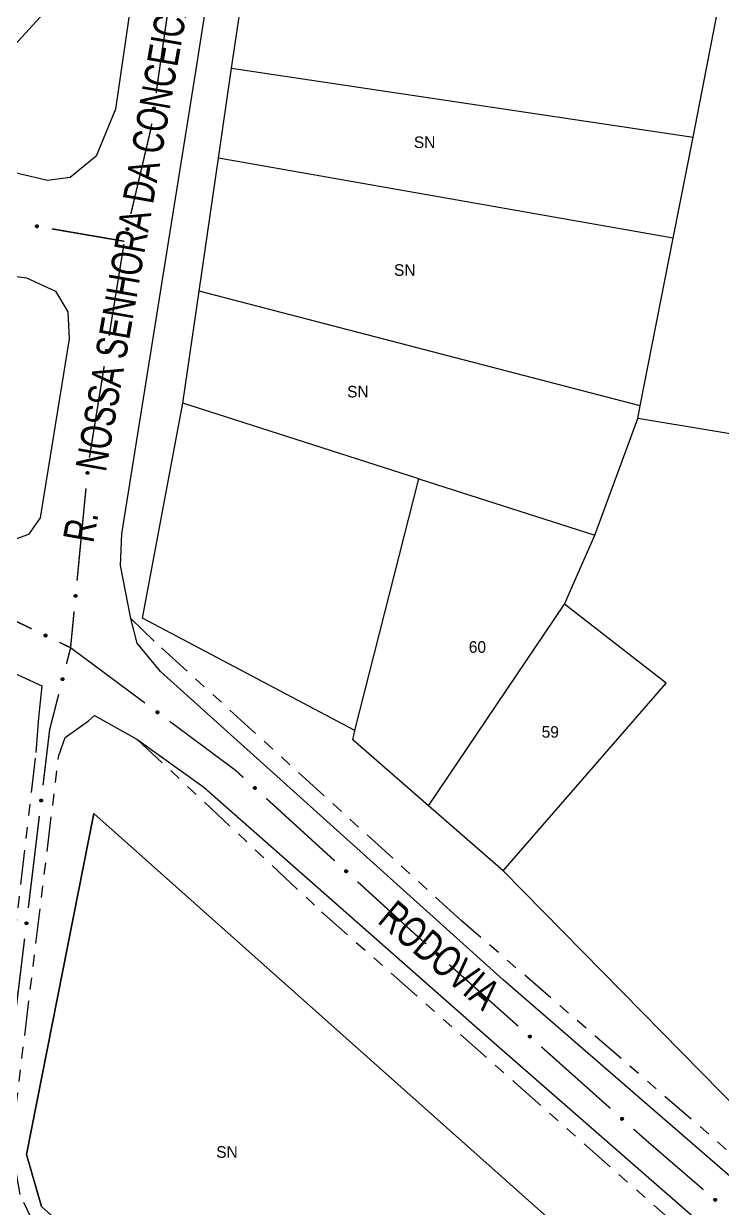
# Model space of a CAD drawing. Extents: x 209193 to 212081, y 4877574 to 4880493.
# Drawn here: x 210110.5 to 210200.9, y 4878903 to 4879056.4 of the extents above; entities that cross this region are included whole.
import ezdxf
from ezdxf.enums import TextEntityAlignment as Align

# ---------------------------------------------------------------- set-up
doc = ezdxf.new("R2010")
doc.units = 0
doc.header["$LTSCALE"] = 1.5
doc.header["$MEASUREMENT"] = 0
doc.linetypes.add('TRACO_25', pattern=[8, 3, -1, 1, -1, 1, -1])
for name, color, linetype in [('CD_MALHA_LOTES', 7, 'CONTINUOUS'), ('RU-QUADRA', 210, 'CONTINUOUS'), ('SV-EIXO-ROD-ESTR', 7, 'CONTINUOUS'), ('SV-EIXO-RUA-N-PAV', 6, 'CONTINUOUS'), ('SV-EIXO-RUA-PAV', 20, 'CONTINUOUS'), ('SV-FX-DOM-EST', 20, 'CONTINUOUS'), ('SV-ROD-ESTADUAIS', 20, 'CONTINUOUS'), ('SV-RUA-NAO-PAV', 7, 'CONTINUOUS'), ('SV-RUA-PAVIM', 7, 'CONTINUOUS'), ('SV-TXT-ROD-EST', 7, 'CONTINUOUS'), ('SV-TXT-RUA-N-PAV', 7, 'CONTINUOUS'), ('Th_NmrPort', 1, 'CONTINUOUS')]:
    doc.layers.add(name, color=color, linetype=linetype)
doc.styles.add('ARIAL', font='ARIAL.SHX')

msp = doc.modelspace()

# ---------------------------------------------------------------- linework, layer by layer
at = {"layer": 'CD_MALHA_LOTES', "linetype": 'Continuous', "flags": 128}
for points in [[(210137.389445, 4879050.616421), (210138.651385, 4879059.272382), (210140.417122, 4879071.384015)], [(210197.153281, 4879041.706898), (210200.604842, 4879059.270555), (210200.947145, 4879061.0124)], [(210135.696225, 4879039.002196), (210137.389445, 4879050.616421)], [(210137.389445, 4879050.616421), (210197.153281, 4879041.706898)], [(210194.580906, 4879028.617085), (210197.153281, 4879041.706898)], [(210133.183408, 4879021.766155), (210135.696225, 4879039.002196)], [(210194.580906, 4879028.617085), (210135.696225, 4879039.002196)], [(210190.321742, 4879006.943853), (210194.580906, 4879028.617085)], [(210131.052228, 4879007.262176), (210133.183408, 4879021.766155)], [(210190.321742, 4879006.943853), (210133.183408, 4879021.766155)], [(210125.840922, 4878979.440031), (210131.052228, 4879007.262176)], [(210161.625386, 4878997.4843), (210131.052228, 4879007.262176)], [(210189.991638, 4879005.264083), (210190.321742, 4879006.943853)], [(210184.457164, 4878990.17828), (210189.991638, 4879005.264083)], [(210209.261835, 4879002.075432), (210189.991638, 4879005.264083)], [(210153.328437, 4878964.874826), (210161.625386, 4878997.4843)], [(210161.625386, 4878997.4843), (210184.457164, 4878990.17828)], [(210180.524473, 4878981.230755), (210184.457164, 4878990.17828)], [(210162.882573, 4878955.15471), (210180.524473, 4878981.230755)], [(210193.692386, 4878971.003983), (210180.524473, 4878981.230755)], [(210153.328437, 4878964.874826), (210125.840922, 4878979.440031)], [(210172.581064, 4878946.727661), (210193.692386, 4878971.003983)], [(210153.08809, 4878963.665167), (210153.328437, 4878964.874826)], [(210162.882573, 4878955.15471), (210153.08809, 4878963.665167)], [(210172.581064, 4878946.727661), (210162.882573, 4878955.15471)], [(210110.820915, 4878910.019582), (210119.543589, 4878954.157132)], [(210119.543589, 4878954.157132), (210184.901185, 4878895.995277)], [(210205.947008, 4878912.820932), (210172.581064, 4878946.727661)], [(210112.749157, 4878903.261562), (210110.820915, 4878910.019582)], [(210157.071599, 4878863.426586), (210112.749157, 4878903.261562)]]:
    msp.add_lwpolyline(points, dxfattribs=at)
at = {"layer": 'RU-QUADRA', "linetype": 'Continuous', "flags": 128}
msp.add_lwpolyline([(210205.947008, 4878912.820932), (210172.581064, 4878946.727661), (210162.882573, 4878955.15471), (210153.08809, 4878963.665167), (210153.328437, 4878964.874826), (210125.840922, 4878979.440031), (210131.052228, 4879007.262176), (210133.183408, 4879021.766155), (210135.696225, 4879039.002196), (210137.389445, 4879050.616421), (210138.651385, 4879059.272382)], dxfattribs=at)
msp.add_lwpolyline([(210119.543589, 4878954.157132), (210110.820915, 4878910.019582), (210112.749157, 4878903.261562), (210157.071599, 4878863.426586), (210180.936037, 4878841.930678), (210228.51, 4878796.43), (210258.89, 4878831.68), (210208.666547, 4878874.382007), (210184.901185, 4878895.995277)], close=True, dxfattribs=at)
at = {"layer": 'SV-EIXO-ROD-ESTR', "const_width": 0.18}
for points in [[(210116.534437, 4878975.606826), (210126.168151, 4878968.451998)], [(210129.379389, 4878966.067056), (210137.407484, 4878960.104699)], [(210137.407484, 4878960.104699), (210137.846634, 4878959.778549)], [(210137.846634, 4878959.778549), (210138.920243, 4878958.799506)], [(210141.875842, 4878956.104245), (210150.74264, 4878948.018461)], [(210153.698239, 4878945.323199), (210161.087237, 4878938.585046)], [(210161.087237, 4878938.585046), (210161.23966, 4878938.446049)], [(210161.23966, 4878938.446049), (210162.578664, 4878937.25253)], [(210165.564652, 4878934.590975), (210174.522616, 4878926.606311)], [(210177.508605, 4878923.944756), (210186.466569, 4878915.960091)], [(210189.452557, 4878913.298536), (210190.945552, 4878911.967759)], [(210190.945552, 4878911.967759), (210191.359695, 4878911.598612)], [(210191.359695, 4878911.598612), (210198.516755, 4878905.435121)]]:
    msp.add_lwpolyline(points, dxfattribs=at)
at = {"layer": 'SV-EIXO-ROD-ESTR'}
for points in [[(210127.724056, 4878967.433568), (210127.772334, 4878967.441397), (210127.815427, 4878967.438253), (210127.850614, 4878967.425286), (210127.878721, 4878967.40572), (210127.90522, 4878967.382464), (210127.926764, 4878967.353123), (210127.943462, 4878967.315261), (210127.951655, 4878967.266887), (210127.945534, 4878967.222954), (210127.934667, 4878967.187777), (210127.915952, 4878967.157294), (210127.892929, 4878967.13193), (210127.861711, 4878967.110559), (210127.823176, 4878967.094012), (210127.774335, 4878967.08695), (210127.732108, 4878967.090322), (210127.698403, 4878967.103758), (210127.667877, 4878967.122767), (210127.641108, 4878967.146833), (210127.620126, 4878967.175757), (210127.603535, 4878967.214585), (210127.597204, 4878967.262884), (210127.600086, 4878967.305038), (210127.613045, 4878967.338924), (210127.632436, 4878967.368555), (210127.655438, 4878967.395417), (210127.684031, 4878967.418302), (210127.724056, 4878967.433568)], [(210140.366051, 4878957.630028), (210140.414871, 4878957.632971), (210140.457431, 4878957.625517), (210140.491139, 4878957.609083), (210140.517139, 4878957.586795), (210140.54117, 4878957.560996), (210140.55966, 4878957.52964), (210140.572473, 4878957.490293), (210140.575768, 4878957.441341), (210140.565267, 4878957.398244), (210140.550924, 4878957.364336), (210140.529244, 4878957.335886), (210140.50379, 4878957.312961), (210140.470585, 4878957.294832), (210140.430584, 4878957.282237), (210140.38128, 4878957.280114), (210140.339606, 4878957.287708), (210140.307419, 4878957.304459), (210140.278956, 4878957.326436), (210140.254738, 4878957.353069), (210140.236765, 4878957.383953), (210140.224156, 4878957.42425), (210140.222706, 4878957.472941), (210140.229805, 4878957.514592), (210140.2461, 4878957.547006), (210140.268368, 4878957.574541), (210140.293951, 4878957.598958), (210140.324696, 4878957.618857), (210140.366051, 4878957.630028)], [(210152.188448, 4878946.848982), (210152.237268, 4878946.851925), (210152.279828, 4878946.844472), (210152.313535, 4878946.828038), (210152.339535, 4878946.805749), (210152.363567, 4878946.779951), (210152.382056, 4878946.748595), (210152.394869, 4878946.709248), (210152.398165, 4878946.660296), (210152.387664, 4878946.617199), (210152.37332, 4878946.58329), (210152.35164, 4878946.554841), (210152.326187, 4878946.531915), (210152.292981, 4878946.513786), (210152.25298, 4878946.501191), (210152.203677, 4878946.499068), (210152.162002, 4878946.506662), (210152.129816, 4878946.523414), (210152.101352, 4878946.545391), (210152.077134, 4878946.572023), (210152.059162, 4878946.602907), (210152.046553, 4878946.643205), (210152.045102, 4878946.691895), (210152.052202, 4878946.733547), (210152.068497, 4878946.76596), (210152.090764, 4878946.793495), (210152.116347, 4878946.817913), (210152.147093, 4878946.837811), (210152.188448, 4878946.848982)], [(210164.037647, 4878936.099531), (210164.08643, 4878936.103027), (210164.129072, 4878936.096057), (210164.162964, 4878936.080007), (210164.189215, 4878936.058014), (210164.213538, 4878936.03249), (210164.232382, 4878936.001346), (210164.24564, 4878935.962147), (210164.249491, 4878935.913236), (210164.23948, 4878935.870022), (210164.225522, 4878935.835953), (210164.204166, 4878935.807259), (210164.178975, 4878935.784047), (210164.145977, 4878935.765542), (210164.106121, 4878935.752494), (210164.056845, 4878935.749812), (210164.015087, 4878935.756932), (210163.982712, 4878935.773318), (210163.954002, 4878935.794971), (210163.929483, 4878935.821326), (210163.911161, 4878935.852004), (210163.898096, 4878935.892157), (210163.896093, 4878935.940827), (210163.902719, 4878935.982557), (210163.918646, 4878936.015153), (210163.9406, 4878936.042939), (210163.965903, 4878936.067645), (210163.996421, 4878936.087891), (210164.037647, 4878936.099531)], [(210175.9816, 4878925.453311), (210176.030383, 4878925.456808), (210176.073025, 4878925.449837), (210176.106917, 4878925.433787), (210176.133168, 4878925.411795), (210176.15749, 4878925.386271), (210176.176335, 4878925.355127), (210176.189593, 4878925.315928), (210176.193444, 4878925.267016), (210176.183433, 4878925.223803), (210176.169475, 4878925.189733), (210176.148119, 4878925.16104), (210176.122927, 4878925.137827), (210176.08993, 4878925.119323), (210176.050074, 4878925.106275), (210176.000798, 4878925.103593), (210175.95904, 4878925.110713), (210175.926665, 4878925.127098), (210175.897954, 4878925.148751), (210175.873436, 4878925.175107), (210175.855114, 4878925.205785), (210175.842049, 4878925.245937), (210175.840046, 4878925.294608), (210175.846672, 4878925.336337), (210175.862598, 4878925.368933), (210175.884552, 4878925.396719), (210175.909856, 4878925.421426), (210175.940374, 4878925.441672), (210175.9816, 4878925.453311)], [(210187.925553, 4878914.807092), (210187.974336, 4878914.810588), (210188.016978, 4878914.803618), (210188.05087, 4878914.787568), (210188.077121, 4878914.765575), (210188.101443, 4878914.740051), (210188.120288, 4878914.708907), (210188.133546, 4878914.669708), (210188.137397, 4878914.620796), (210188.127386, 4878914.577583), (210188.113428, 4878914.543514), (210188.092071, 4878914.51482), (210188.06688, 4878914.491608), (210188.033882, 4878914.473103), (210187.994027, 4878914.460055), (210187.94475, 4878914.457373), (210187.902992, 4878914.464493), (210187.870618, 4878914.480879), (210187.841907, 4878914.502531), (210187.817389, 4878914.528887), (210187.799067, 4878914.559565), (210187.786002, 4878914.599717), (210187.783999, 4878914.648388), (210187.790625, 4878914.690118), (210187.806551, 4878914.722714), (210187.828505, 4878914.7505), (210187.853809, 4878914.775206), (210187.884327, 4878914.795452), (210187.925553, 4878914.807092)], [(210199.995204, 4878904.30719), (210200.04392, 4878904.311518), (210200.086675, 4878904.305277), (210200.120836, 4878904.289807), (210200.147459, 4878904.268266), (210200.172213, 4878904.243161), (210200.191586, 4878904.212343), (210200.205512, 4878904.173376), (210200.210197, 4878904.124537), (210200.200924, 4878904.081159), (210200.18755, 4878904.046857), (210200.166686, 4878904.017803), (210200.141895, 4878903.994164), (210200.109218, 4878903.975099), (210200.069591, 4878903.961372), (210200.020367, 4878903.95785), (210199.978494, 4878903.964256), (210199.945844, 4878903.980087), (210199.916768, 4878904.001246), (210199.891803, 4878904.02718), (210199.872961, 4878904.057541), (210199.859212, 4878904.097464), (210199.856379, 4878904.146094), (210199.862292, 4878904.18793), (210199.87766, 4878904.220793), (210199.899136, 4878904.24895), (210199.924015, 4878904.274084), (210199.954183, 4878904.294848), (210199.995204, 4878904.30719)]]:
    msp.add_lwpolyline(points, close=True, dxfattribs=at)
for points in [[(210127.597204, 4878967.262884), (210127.861711, 4878967.110559)], [(210127.59979, 4878967.281863), (210127.872897, 4878967.123222)], [(210127.600086, 4878967.305038), (210127.892929, 4878967.13193)], [(210127.603535, 4878967.214585), (210127.823176, 4878967.094012)], [(210127.604365, 4878967.237674), (210127.839694, 4878967.10369)], [(210127.608894, 4878967.319294), (210127.901718, 4878967.146009)], [(210127.613045, 4878967.338924), (210127.915952, 4878967.157294)], [(210127.61767, 4878967.193798), (210127.792251, 4878967.094734)], [(210127.620126, 4878967.175757), (210127.774335, 4878967.08695)], [(210127.624569, 4878967.351844), (210127.92234, 4878967.171486)], [(210127.632436, 4878967.368555), (210127.934667, 4878967.187777)], [(210127.63448, 4878967.159218), (210127.747779, 4878967.092069)], [(210127.641108, 4878967.146833), (210127.732108, 4878967.090322)], [(210127.647631, 4878967.380607), (210127.93717, 4878967.209763)], [(210127.655438, 4878967.395417), (210127.945534, 4878967.222954)], [(210127.673448, 4878967.403926), (210127.945177, 4878967.248008)], [(210127.684031, 4878967.418302), (210127.951655, 4878967.266887)], [(210127.703646, 4878967.42399), (210127.943608, 4878967.291665)], [(210127.724056, 4878967.433568), (210127.943462, 4878967.315261)], [(210127.750527, 4878967.436764), (210127.928925, 4878967.338264)], [(210127.772334, 4878967.441397), (210127.926764, 4878967.353123)], [(210127.796907, 4878967.439711), (210127.908297, 4878967.37228)], [(210127.815427, 4878967.438253), (210127.90522, 4878967.382464)], [(210140.222706, 4878957.472941), (210140.470585, 4878957.294832)], [(210140.224156, 4878957.42425), (210140.430584, 4878957.282237)], [(210140.227184, 4878957.491564), (210140.482986, 4878957.306308)], [(210140.227299, 4878957.447139), (210140.44799, 4878957.290208)], [(210140.229805, 4878957.514592), (210140.50379, 4878957.312961)], [(210140.236133, 4878957.402149), (210140.399887, 4878957.28606)], [(210140.236765, 4878957.383953), (210140.38128, 4878957.280114)], [(210140.239999, 4878957.527892), (210140.513949, 4878957.326086)], [(210140.2461, 4878957.547006), (210140.529244, 4878957.335886)], [(210140.249387, 4878957.366056), (210140.355372, 4878957.287872)], [(210140.254738, 4878957.353069), (210140.339606, 4878957.287708)], [(210140.258863, 4878957.558704), (210140.537024, 4878957.349365)], [(210140.268368, 4878957.574541), (210140.550924, 4878957.364336)], [(210140.284696, 4878957.585007), (210140.555621, 4878957.38596)], [(210140.293951, 4878957.598958), (210140.565267, 4878957.398244)], [(210140.312723, 4878957.605616), (210140.567428, 4878957.423207)], [(210140.324696, 4878957.618857), (210140.575768, 4878957.441341)], [(210140.344783, 4878957.622547), (210140.570249, 4878957.466802)], [(210140.366051, 4878957.630028), (210140.572473, 4878957.490293)], [(210140.392709, 4878957.63055), (210140.560318, 4878957.514639)], [(210140.414871, 4878957.632971), (210140.55966, 4878957.52964)], [(210140.439151, 4878957.628827), (210140.543209, 4878957.550554)], [(210140.457431, 4878957.625517), (210140.54117, 4878957.560996)], [(210152.045102, 4878946.691895), (210152.292981, 4878946.513786)], [(210152.046553, 4878946.643205), (210152.25298, 4878946.501191)], [(210152.049581, 4878946.710519), (210152.305382, 4878946.525263)], [(210152.049696, 4878946.666093), (210152.270386, 4878946.509162)], [(210152.052202, 4878946.733547), (210152.326187, 4878946.531915)], [(210152.05853, 4878946.621103), (210152.222283, 4878946.505014)], [(210152.059162, 4878946.602907), (210152.203677, 4878946.499068)], [(210152.062395, 4878946.746847), (210152.336346, 4878946.545041)], [(210152.068497, 4878946.76596), (210152.35164, 4878946.554841)], [(210152.071783, 4878946.58501), (210152.177769, 4878946.506827)], [(210152.077134, 4878946.572023), (210152.162002, 4878946.506662)], [(210152.081259, 4878946.777658), (210152.35942, 4878946.568319)], [(210152.090764, 4878946.793495), (210152.37332, 4878946.58329)], [(210152.107092, 4878946.803961), (210152.378018, 4878946.604914)], [(210152.116347, 4878946.817913), (210152.387664, 4878946.617199)], [(210152.13512, 4878946.82457), (210152.389824, 4878946.642162)], [(210152.147093, 4878946.837811), (210152.398165, 4878946.660296)], [(210152.16718, 4878946.841502), (210152.392645, 4878946.685756)], [(210152.188448, 4878946.848982), (210152.394869, 4878946.709248)], [(210152.215105, 4878946.849505), (210152.382714, 4878946.733593)], [(210152.237268, 4878946.851925), (210152.382056, 4878946.748595)], [(210152.261547, 4878946.847781), (210152.365606, 4878946.769509)], [(210152.279828, 4878946.844472), (210152.363567, 4878946.779951)], [(210163.896093, 4878935.940827), (210164.145977, 4878935.765542)], [(210163.898096, 4878935.892157), (210164.106121, 4878935.752494)], [(210163.90036, 4878935.9595), (210164.158247, 4878935.777159)], [(210163.900979, 4878935.915079), (210164.123436, 4878935.760662)], [(210163.902719, 4878935.982557), (210164.178975, 4878935.784047)], [(210163.910323, 4878935.870192), (210164.075383, 4878935.755969)], [(210163.911161, 4878935.852004), (210164.056845, 4878935.749812)], [(210163.912761, 4878935.995972), (210164.188984, 4878935.797287)], [(210163.918646, 4878936.015153), (210164.204166, 4878935.807259)], [(210163.923985, 4878935.834252), (210164.030851, 4878935.757276)], [(210163.929483, 4878935.821326), (210164.015087, 4878935.756932)], [(210163.931275, 4878936.026995), (210164.211793, 4878935.820826)], [(210163.9406, 4878936.042939), (210164.225522, 4878935.835953)], [(210163.956808, 4878936.05359), (210164.229974, 4878935.857629)], [(210163.965903, 4878936.067645), (210164.23948, 4878935.870022)], [(210163.984599, 4878936.074515), (210164.241357, 4878935.895008)], [(210163.996421, 4878936.087891), (210164.249491, 4878935.913236)], [(210164.016465, 4878936.091809), (210164.243683, 4878935.938632)], [(210164.037647, 4878936.099531), (210164.24564, 4878935.962147)], [(210164.064297, 4878936.100356), (210164.23321, 4878935.986353)], [(210164.08643, 4878936.103027), (210164.232382, 4878936.001346)], [(210164.110755, 4878936.099159), (210164.215695, 4878936.022072)], [(210164.129072, 4878936.096057), (210164.213538, 4878936.03249)], [(210175.840046, 4878925.294608), (210176.08993, 4878925.119323)], [(210175.842049, 4878925.245937), (210176.050074, 4878925.106275)], [(210175.844313, 4878925.313281), (210176.1022, 4878925.130939)], [(210175.844932, 4878925.268859), (210176.067389, 4878925.114442)], [(210175.846672, 4878925.336337), (210176.122927, 4878925.137827)], [(210175.854275, 4878925.223973), (210176.019336, 4878925.109749)], [(210175.855114, 4878925.205785), (210176.000798, 4878925.103593)], [(210175.856714, 4878925.349752), (210176.132936, 4878925.151067)], [(210175.862598, 4878925.368933), (210176.148119, 4878925.16104)], [(210175.867937, 4878925.188032), (210175.974804, 4878925.111057)], [(210175.873436, 4878925.175107), (210175.95904, 4878925.110713)], [(210175.875228, 4878925.380776), (210176.155746, 4878925.174606)], [(210175.884552, 4878925.396719), (210176.169475, 4878925.189733)], [(210175.900761, 4878925.40737), (210176.173927, 4878925.211409)], [(210175.909856, 4878925.421426), (210176.183433, 4878925.223803)], [(210175.928552, 4878925.428296), (210176.18531, 4878925.248788)], [(210175.940374, 4878925.441672), (210176.193444, 4878925.267016)], [(210175.960418, 4878925.44559), (210176.187636, 4878925.292413)], [(210175.9816, 4878925.453311), (210176.189593, 4878925.315928)], [(210176.00825, 4878925.454136), (210176.177163, 4878925.340134)], [(210176.030383, 4878925.456808), (210176.176335, 4878925.355127)], [(210176.054708, 4878925.452939), (210176.159648, 4878925.375853)], [(210176.073025, 4878925.449837), (210176.15749, 4878925.386271)], [(210187.783999, 4878914.648388), (210188.033882, 4878914.473103)], [(210187.786002, 4878914.599717), (210187.994027, 4878914.460055)], [(210187.788265, 4878914.667061), (210188.046153, 4878914.484719)], [(210187.788884, 4878914.62264), (210188.011341, 4878914.468223)], [(210187.790625, 4878914.690118), (210188.06688, 4878914.491608)], [(210187.798228, 4878914.577753), (210187.963288, 4878914.463529)], [(210187.799067, 4878914.559565), (210187.94475, 4878914.457373)], [(210187.800667, 4878914.703532), (210188.076889, 4878914.504848)], [(210187.806551, 4878914.722714), (210188.092071, 4878914.51482)], [(210187.81189, 4878914.541813), (210187.918756, 4878914.464837)], [(210187.817389, 4878914.528887), (210187.902992, 4878914.464493)], [(210187.81918, 4878914.734556), (210188.099698, 4878914.528386)], [(210187.828505, 4878914.7505), (210188.113428, 4878914.543514)], [(210187.844713, 4878914.761151), (210188.11788, 4878914.56519)], [(210187.853809, 4878914.775206), (210188.127386, 4878914.577583)], [(210187.872505, 4878914.782076), (210188.129263, 4878914.602569)], [(210187.884327, 4878914.795452), (210188.137397, 4878914.620796)], [(210187.904371, 4878914.79937), (210188.131589, 4878914.646193)], [(210187.925553, 4878914.807092), (210188.133546, 4878914.669708)], [(210187.952203, 4878914.807917), (210188.121116, 4878914.693914)], [(210187.974336, 4878914.810588), (210188.120288, 4878914.708907)], [(210187.998661, 4878914.80672), (210188.103601, 4878914.729633)], [(210188.016978, 4878914.803618), (210188.101443, 4878914.740051)], [(210199.856379, 4878904.146094), (210200.109218, 4878903.975099)], [(210199.859212, 4878904.097464), (210200.069591, 4878903.961372)], [(210199.860326, 4878904.164837), (210200.121288, 4878903.986923)], [(210199.861703, 4878904.120432), (210200.086763, 4878903.969834)], [(210199.862292, 4878904.18793), (210200.141895, 4878903.994164)], [(210199.871812, 4878904.075712), (210200.038797, 4878903.964322)], [(210199.872104, 4878904.201514), (210200.151677, 4878904.007573)], [(210199.872961, 4878904.057541), (210200.020367, 4878903.95785)], [(210199.87766, 4878904.220793), (210200.166686, 4878904.017803)], [(210199.886085, 4878904.04001), (210199.99425, 4878903.964869)], [(210199.890085, 4878904.232849), (210200.174081, 4878904.031497)], [(210199.891803, 4878904.02718), (210199.978494, 4878903.964256)], [(210199.899136, 4878904.24895), (210200.18755, 4878904.046857)], [(210199.91516, 4878904.259876), (210200.191631, 4878904.068605)], [(210199.924015, 4878904.274084), (210200.200924, 4878904.081159)], [(210199.942591, 4878904.281273), (210200.202375, 4878904.106173)], [(210199.954183, 4878904.294848), (210200.210197, 4878904.124537)], [(210199.974157, 4878904.299108), (210200.203956, 4878904.149831)], [(210199.995204, 4878904.30719), (210200.205512, 4878904.173376)], [(210200.021836, 4878904.308469), (210200.19267, 4878904.197366)], [(210200.04392, 4878904.311518), (210200.191586, 4878904.212343)], [(210200.068308, 4878904.308066), (210200.174548, 4878904.232781)], [(210200.086675, 4878904.305277), (210200.172213, 4878904.243161)]]:
    msp.add_lwpolyline(points, dxfattribs=at)
at = {"layer": 'SV-EIXO-RUA-N-PAV', "const_width": 0.18}
for points in [[(210116.487012, 4878975.421381), (210116.534437, 4878975.606826)], [(210115.991488, 4878973.483739), (210116.487012, 4878975.421381)], [(210113.820753, 4878964.995555), (210115.000438, 4878969.608456)], [(210113.7924, 4878964.758601), (210113.820753, 4878964.995555)], [(210112.960726, 4878957.808183), (210113.7924, 4878964.758601)], [(210111.821638, 4878948.28866), (210112.485484, 4878953.836515)], [(210111.77222, 4878947.879061), (210111.821638, 4878948.28866)], [(210111.053534, 4878941.922259), (210111.77222, 4878947.879061)], [(210109.137037, 4878926.037454), (210110.57441, 4878937.951058)]]:
    msp.add_lwpolyline(points, dxfattribs=at)
at = {"layer": 'SV-EIXO-RUA-N-PAV'}
for points in [[(210115.353716, 4878971.434171), (210115.328186, 4878971.475887), (210115.314774, 4878971.51696), (210115.313448, 4878971.554437), (210115.320912, 4878971.58786), (210115.332399, 4878971.621193), (210115.351394, 4878971.652245), (210115.380111, 4878971.682039), (210115.421779, 4878971.707943), (210115.464758, 4878971.718917), (210115.50143, 4878971.722183), (210115.53673, 4878971.716407), (210115.568924, 4878971.704705), (210115.600527, 4878971.683907), (210115.630436, 4878971.65451), (210115.655469, 4878971.611981), (210115.668342, 4878971.571624), (210115.668672, 4878971.535341), (210115.662641, 4878971.49989), (210115.650506, 4878971.466), (210115.631683, 4878971.435626), (210115.602031, 4878971.405566), (210115.559728, 4878971.381414), (210115.519623, 4878971.368116), (210115.483354, 4878971.367275), (210115.448586, 4878971.373999), (210115.415013, 4878971.385114), (210115.383004, 4878971.402909), (210115.353716, 4878971.434171)], [(210112.596733, 4878955.692765), (210112.565962, 4878955.73078), (210112.547289, 4878955.769744), (210112.541069, 4878955.806725), (210112.544093, 4878955.840838), (210112.551118, 4878955.875388), (210112.565885, 4878955.908659), (210112.590455, 4878955.941956), (210112.628373, 4878955.973091), (210112.669546, 4878955.989596), (210112.705475, 4878955.997634), (210112.741227, 4878955.996529), (210112.774676, 4878955.989142), (210112.808729, 4878955.97266), (210112.842229, 4878955.947431), (210112.872614, 4878955.908546), (210112.890659, 4878955.87022), (210112.895736, 4878955.834292), (210112.894397, 4878955.798357), (210112.886803, 4878955.76317), (210112.872118, 4878955.730594), (210112.846656, 4878955.696911), (210112.807879, 4878955.667429), (210112.769859, 4878955.648995), (210112.734012, 4878955.643415), (210112.698663, 4878955.64553), (210112.663924, 4878955.652154), (210112.629861, 4878955.665606), (210112.596733, 4878955.692765)], [(210110.687473, 4878939.807198), (210110.656739, 4878939.845243), (210110.638104, 4878939.884226), (210110.63192, 4878939.921213), (210110.634978, 4878939.955323), (210110.642036, 4878939.989866), (210110.656836, 4878940.023123), (210110.681439, 4878940.056395), (210110.719387, 4878940.087494), (210110.760576, 4878940.103958), (210110.796513, 4878940.111961), (210110.832264, 4878940.110821), (210110.865706, 4878940.103402), (210110.899743, 4878940.086886), (210110.933218, 4878940.061624), (210110.963565, 4878940.022709), (210110.981572, 4878939.984366), (210110.986614, 4878939.948434), (210110.98524, 4878939.9125), (210110.977612, 4878939.87732), (210110.962895, 4878939.844758), (210110.9374, 4878939.8111), (210110.898594, 4878939.781656), (210110.860557, 4878939.76326), (210110.824704, 4878939.757714), (210110.789357, 4878939.759864), (210110.754625, 4878939.766522), (210110.720575, 4878939.780008), (210110.687473, 4878939.807198)]]:
    msp.add_lwpolyline(points, close=True, dxfattribs=at)
for points in [[(210115.314774, 4878971.51696), (210115.332399, 4878971.621193)], [(210115.320439, 4878971.499268), (210115.340659, 4878971.627898)], [(210115.328186, 4878971.475887), (210115.351394, 4878971.652245)], [(210115.340733, 4878971.457459), (210115.364329, 4878971.659873)], [(210115.353716, 4878971.434171), (210115.380111, 4878971.682039)], [(210115.37031, 4878971.418909), (210115.401894, 4878971.691111)], [(210115.383004, 4878971.402909), (210115.421779, 4878971.707943)], [(210115.400317, 4878971.398559), (210115.441705, 4878971.709098)], [(210115.415013, 4878971.385114), (210115.464758, 4878971.718917)], [(210115.431676, 4878971.383497), (210115.480134, 4878971.716172)], [(210115.448586, 4878971.373999), (210115.50143, 4878971.722183)], [(210115.467032, 4878971.373047), (210115.521176, 4878971.716944)], [(210115.483354, 4878971.367275), (210115.53673, 4878971.716407)], [(210115.503093, 4878971.370867), (210115.552565, 4878971.707508)], [(210115.519623, 4878971.368116), (210115.568924, 4878971.704705)], [(210115.541184, 4878971.376619), (210115.58457, 4878971.689464)], [(210115.559728, 4878971.381414), (210115.600527, 4878971.683907)], [(210115.580349, 4878971.397589), (210115.615223, 4878971.666132)], [(210115.602031, 4878971.405566), (210115.630436, 4878971.65451)], [(210115.615916, 4878971.426521), (210115.64148, 4878971.625615)], [(210115.631683, 4878971.435626), (210115.655469, 4878971.611981)], [(210115.641554, 4878971.455175), (210115.66079, 4878971.585466)], [(210115.650506, 4878971.466), (210115.668342, 4878971.571624)], [(210112.547289, 4878955.769744), (210112.551118, 4878955.875388)], [(210112.555221, 4878955.752946), (210112.558429, 4878955.883116)], [(210112.565962, 4878955.73078), (210112.565885, 4878955.908659)], [(210112.580813, 4878955.714153), (210112.57771, 4878955.917914)], [(210112.596733, 4878955.692765), (210112.590455, 4878955.941956)], [(210112.615183, 4878955.679807), (210112.610863, 4878955.953801)], [(210112.629861, 4878955.665606), (210112.628373, 4878955.973091)], [(210112.647595, 4878955.66356), (210112.647977, 4878955.976845)], [(210112.663924, 4878955.652154), (210112.669546, 4878955.989596)], [(210112.680656, 4878955.652733), (210112.685149, 4878955.988888)], [(210112.698663, 4878955.64553), (210112.705475, 4878955.997634)], [(210112.717075, 4878955.647001), (210112.725737, 4878955.995025)], [(210112.734012, 4878955.643415), (210112.741227, 4878955.996529)], [(210112.753112, 4878955.64956), (210112.758091, 4878955.98978)], [(210112.769859, 4878955.648995), (210112.774676, 4878955.989142)], [(210112.790121, 4878955.660248), (210112.792183, 4878955.97608)], [(210112.807879, 4878955.667429), (210112.808729, 4878955.97266)], [(210112.826204, 4878955.686164), (210112.825625, 4878955.956962)], [(210112.846656, 4878955.696911), (210112.842229, 4878955.947431)], [(210112.857679, 4878955.719503), (210112.856961, 4878955.92023)], [(210112.872118, 4878955.730594), (210112.872614, 4878955.908546)], [(210112.879345, 4878955.751267), (210112.88136, 4878955.882954)], [(210112.886803, 4878955.76317), (210112.890659, 4878955.87022)], [(210110.638104, 4878939.884226), (210110.642036, 4878939.989866)], [(210110.646021, 4878939.86742), (210110.649355, 4878939.997587)], [(210110.656739, 4878939.845243), (210110.656836, 4878940.023123)], [(210110.671574, 4878939.828602), (210110.66867, 4878940.032366)], [(210110.687473, 4878939.807198), (210110.681439, 4878940.056395)], [(210110.70591, 4878939.794222), (210110.701859, 4878940.06822)], [(210110.720575, 4878939.780008), (210110.719387, 4878940.087494)], [(210110.738307, 4878939.777944), (210110.738995, 4878940.091228)], [(210110.754625, 4878939.766522), (210110.760576, 4878940.103958)], [(210110.771357, 4878939.767084), (210110.776178, 4878940.103235)], [(210110.789357, 4878939.759864), (210110.796513, 4878940.111961)], [(210110.80777, 4878939.761317), (210110.816772, 4878940.109333)], [(210110.824704, 4878939.757714), (210110.832264, 4878940.110821)], [(210110.84381, 4878939.76384), (210110.849122, 4878940.104055)], [(210110.860557, 4878939.76326), (210110.865706, 4878940.103402)], [(210110.88083, 4878939.774493), (210110.8832, 4878940.090323)], [(210110.898594, 4878939.781656), (210110.899743, 4878940.086886)], [(210110.916938, 4878939.800373), (210110.916624, 4878940.071172)], [(210110.9374, 4878939.8111), (210110.933218, 4878940.061624)], [(210110.948445, 4878939.833681), (210110.947923, 4878940.034409)], [(210110.962895, 4878939.844758), (210110.963565, 4878940.022709)], [(210110.970142, 4878939.865424), (210110.972286, 4878939.997109)], [(210110.977612, 4878939.87732), (210110.981572, 4878939.984366)]]:
    msp.add_lwpolyline(points, dxfattribs=at)
at = {"layer": 'SV-EIXO-RUA-PAV', "const_width": 0.18}
for points in [[(210129.313766, 4879059.282452), (210127.607594, 4879047.404364)], [(210127.03887, 4879043.445001), (210126.95982, 4879042.894664)], [(210126.95982, 4879042.894664), (210124.333686, 4879031.756042)], [(210114.132278, 4879029.831271), (210123.00203, 4879028.305652)], [(210123.441352, 4879027.857708), (210121.523735, 4879016.011918)], [(210123.00203, 4879028.305652), (210123.5, 4879028.22)], [(210120.884529, 4879012.063321), (210118.966913, 4879000.217531)], [(210118.523713, 4878996.243626), (210117.369595, 4878984.299255)], [(210106.7, 4878980.38), (210111.486048, 4878978.057077)], [(210116.984888, 4878980.317798), (210116.600182, 4878976.33634)], [(210115.084591, 4878976.310513), (210115.984227, 4878975.873872)], [(210115.984227, 4878975.873872), (210116.534437, 4878975.606826)], [(210116.600182, 4878976.33634), (210116.53, 4878975.61)]]:
    msp.add_lwpolyline(points, dxfattribs=at)
at = {"layer": 'SV-EIXO-RUA-PAV'}
for points in [[(210127.452623, 4879045.551252), (210127.48249, 4879045.512522), (210127.500239, 4879045.473128), (210127.505586, 4879045.436011), (210127.501759, 4879045.401979), (210127.493921, 4879045.367604), (210127.478374, 4879045.33469), (210127.453026, 4879045.301982), (210127.414385, 4879045.271749), (210127.372834, 4879045.256219), (210127.336725, 4879045.24903), (210127.30101, 4879045.250978), (210127.267744, 4879045.259151), (210127.234089, 4879045.276431), (210127.201193, 4879045.302443), (210127.171733, 4879045.342034), (210127.154597, 4879045.380774), (210127.150367, 4879045.416811), (210127.152553, 4879045.452705), (210127.160975, 4879045.487703), (210127.176423, 4879045.519924), (210127.202672, 4879045.552998), (210127.242134, 4879045.581557), (210127.280577, 4879045.59909), (210127.316545, 4879045.603824), (210127.351835, 4879045.600876), (210127.386408, 4879045.593435), (210127.420144, 4879045.579183), (210127.452623, 4879045.551252)], [(210112.038282, 4879030.303141), (210112.077823, 4879030.331925), (210112.117693, 4879030.348577), (210112.154944, 4879030.352895), (210112.188857, 4879030.348128), (210112.223002, 4879030.339343), (210112.255473, 4879030.32289), (210112.287467, 4879030.296647), (210112.316619, 4879030.257184), (210112.330994, 4879030.21522), (210112.337181, 4879030.178926), (210112.334246, 4879030.143278), (210112.325156, 4879030.110251), (210112.306951, 4879030.077087), (210112.280039, 4879030.044923), (210112.239648, 4879030.01657), (210112.200449, 4879030.000512), (210112.164308, 4879029.997282), (210112.128489, 4879030.000459), (210112.093737, 4879030.009846), (210112.061956, 4879030.02618), (210112.029621, 4879030.053334), (210112.002164, 4879030.093571), (210111.985702, 4879030.132484), (210111.981965, 4879030.16857), (210111.985888, 4879030.203764), (210111.994283, 4879030.238119), (210112.009462, 4879030.271448), (210112.038282, 4879030.303141)], [(210124.014848, 4879029.923999), (210124.041159, 4879029.882771), (210124.055342, 4879029.841958), (210124.057373, 4879029.804512), (210124.05054, 4879029.770955), (210124.039683, 4879029.737411), (210124.021275, 4879029.706007), (210123.993124, 4879029.675678), (210123.951952, 4879029.648994), (210123.909187, 4879029.637213), (210123.872583, 4879029.633257), (210123.837181, 4879029.638367), (210123.804771, 4879029.649461), (210123.772783, 4879029.66966), (210123.742326, 4879029.698489), (210123.716496, 4879029.740538), (210123.702866, 4879029.780646), (210123.701852, 4879029.816917), (210123.707215, 4879029.852475), (210123.71871, 4879029.886588), (210123.736957, 4879029.91731), (210123.766038, 4879029.947924), (210123.807879, 4879029.972868), (210123.847726, 4879029.986919), (210123.883973, 4879029.988442), (210123.918862, 4879029.982374), (210123.952638, 4879029.971893), (210123.984976, 4879029.954703), (210124.014848, 4879029.923999)], [(210121.335758, 4879014.161863), (210121.36493, 4879014.122606), (210121.381974, 4879014.082902), (210121.386659, 4879014.045696), (210121.382225, 4879014.011738), (210121.373777, 4879013.977508), (210121.357645, 4879013.944877), (210121.331718, 4879013.912625), (210121.292544, 4879013.883086), (210121.250724, 4879013.868299), (210121.214492, 4879013.861754), (210121.178817, 4879013.864339), (210121.145702, 4879013.873103), (210121.11236, 4879013.890981), (210121.079933, 4879013.917574), (210121.051183, 4879013.957684), (210121.034741, 4879013.996723), (210121.031154, 4879014.03283), (210121.03398, 4879014.06868), (210121.043024, 4879014.103522), (210121.059044, 4879014.135463), (210121.085878, 4879014.168063), (210121.125842, 4879014.195915), (210121.164592, 4879014.212759), (210121.200639, 4879014.216851), (210121.235871, 4879014.213275), (210121.270306, 4879014.205219), (210121.303783, 4879014.190369), (210121.335758, 4879014.161863)], [(210118.839455, 4878998.366782), (210118.871084, 4878998.329477), (210118.890639, 4878998.290948), (210118.8977, 4878998.254118), (210118.895453, 4878998.219946), (210118.889216, 4878998.185245), (210118.87521, 4878998.151646), (210118.851404, 4878998.117799), (210118.814205, 4878998.085808), (210118.773419, 4878998.06837), (210118.737682, 4878998.059516), (210118.701914, 4878998.059807), (210118.668305, 4878998.06643), (210118.633886, 4878998.082133), (210118.59982, 4878998.106593), (210118.568558, 4878998.144777), (210118.549646, 4878998.182682), (210118.543752, 4878998.218484), (210118.544272, 4878998.254441), (210118.551064, 4878998.289792), (210118.565003, 4878998.322694), (210118.589692, 4878998.356948), (210118.627788, 4878998.387305), (210118.665378, 4878998.406599), (210118.701088, 4878998.412994), (210118.736476, 4878998.411684), (210118.771357, 4878998.405853), (210118.805718, 4878998.393179), (210118.839455, 4878998.366782)], [(210117.30063, 4878982.440953), (210117.332259, 4878982.403649), (210117.351814, 4878982.365119), (210117.358875, 4878982.328289), (210117.356628, 4878982.294117), (210117.350392, 4878982.259416), (210117.336385, 4878982.225817), (210117.31258, 4878982.19197), (210117.27538, 4878982.159979), (210117.234594, 4878982.142541), (210117.198857, 4878982.133687), (210117.163089, 4878982.133979), (210117.12948, 4878982.140602), (210117.095061, 4878982.156305), (210117.060996, 4878982.180765), (210117.029733, 4878982.218948), (210117.010821, 4878982.256853), (210117.004927, 4878982.292656), (210117.005448, 4878982.328612), (210117.012239, 4878982.363963), (210117.026178, 4878982.396865), (210117.050867, 4878982.431119), (210117.088963, 4878982.461476), (210117.126553, 4878982.48077), (210117.162264, 4878982.487165), (210117.197652, 4878982.485856), (210117.232532, 4878982.480024), (210117.266893, 4878982.467351), (210117.30063, 4878982.440953)], [(210113.204125, 4878977.345564), (210113.250107, 4878977.362229), (210113.293034, 4878977.367149), (210113.330018, 4878977.360948), (210113.361271, 4878977.346947), (210113.391631, 4878977.329021), (210113.418253, 4878977.304195), (210113.441697, 4878977.270096), (210113.458738, 4878977.224088), (210113.460888, 4878977.179782), (210113.456748, 4878977.143198), (210113.444025, 4878977.109769), (210113.426117, 4878977.080567), (210113.399415, 4878977.053767), (210113.364627, 4878977.030346), (210113.317949, 4878977.01433), (210113.275831, 4878977.009795), (210113.240216, 4878977.016732), (210113.206689, 4878977.029737), (210113.175914, 4878977.048409), (210113.149921, 4878977.072929), (210113.126403, 4878977.107997), (210113.111206, 4878977.154278), (210113.106203, 4878977.196233), (210113.112639, 4878977.231937), (210113.126185, 4878977.264656), (210113.143794, 4878977.295325), (210113.167635, 4878977.323125), (210113.204125, 4878977.345564)]]:
    msp.add_lwpolyline(points, close=True, dxfattribs=at)
for points in [[(210127.160975, 4879045.487703), (210127.154597, 4879045.380774)], [(210127.168711, 4879045.499427), (210127.163592, 4879045.367824)], [(210127.176423, 4879045.519924), (210127.171733, 4879045.342034)], [(210127.19112, 4879045.530672), (210127.187106, 4879045.329983)], [(210127.202672, 4879045.552998), (210127.201193, 4879045.302443)], [(210127.223371, 4879045.563259), (210127.217567, 4879045.292523)], [(210127.242134, 4879045.581557), (210127.234089, 4879045.276431)], [(210127.260055, 4879045.588318), (210127.25055, 4879045.272622)], [(210127.280577, 4879045.59909), (210127.267744, 4879045.259151)], [(210127.297306, 4879045.598131), (210127.284309, 4879045.258123)], [(210127.316545, 4879045.603824), (210127.30101, 4879045.250978)], [(210127.333394, 4879045.59984), (210127.316531, 4879045.252116)], [(210127.351835, 4879045.600876), (210127.336725, 4879045.24903)], [(210127.369667, 4879045.593251), (210127.357252, 4879045.257295)], [(210127.386408, 4879045.593435), (210127.372834, 4879045.256219)], [(210127.402464, 4879045.581647), (210127.394697, 4879045.268459)], [(210127.420144, 4879045.579183), (210127.414385, 4879045.271749)], [(210127.434484, 4879045.564641), (210127.432344, 4879045.290622)], [(210127.452623, 4879045.551252), (210127.453026, 4879045.301982)], [(210127.468034, 4879045.529494), (210127.466334, 4879045.325717)], [(210127.48249, 4879045.512522), (210127.478374, 4879045.33469)], [(210127.492705, 4879045.490109), (210127.48643, 4879045.36005)], [(210127.500239, 4879045.473128), (210127.493921, 4879045.367604)], [(210111.981965, 4879030.16857), (210112.334246, 4879030.143278)], [(210111.985702, 4879030.132484), (210112.325156, 4879030.110251)], [(210111.985888, 4879030.203764), (210112.337181, 4879030.178926)], [(210111.986414, 4879030.185302), (210112.333538, 4879030.158825)], [(210111.987123, 4879030.149181), (210112.326642, 4879030.126782)], [(210111.994004, 4879030.221379), (210112.329487, 4879030.199674)], [(210111.994283, 4879030.238119), (210112.330994, 4879030.21522)], [(210111.995902, 4879030.111672), (210112.311214, 4879030.093437)], [(210112.002164, 4879030.093571), (210112.306951, 4879030.077087)], [(210112.00651, 4879030.253842), (210112.319364, 4879030.237414)], [(210112.009462, 4879030.271448), (210112.316619, 4879030.257184)], [(210112.019936, 4879030.074309), (210112.290408, 4879030.061017)], [(210112.024396, 4879030.28538), (210112.298251, 4879030.275659)], [(210112.029621, 4879030.053334), (210112.280039, 4879030.044923)], [(210112.038282, 4879030.303141), (210112.287467, 4879030.296647)], [(210112.051619, 4879030.041168), (210112.252119, 4879030.031604)], [(210112.060457, 4879030.317945), (210112.26411, 4879030.310607)], [(210112.061956, 4879030.02618), (210112.239648, 4879030.01657)], [(210112.077823, 4879030.331925), (210112.255473, 4879030.32289)], [(210112.082231, 4879030.017904), (210112.213642, 4879030.009146)], [(210112.093737, 4879030.009846), (210112.200449, 4879030.000512)], [(210112.10051, 4879030.341516), (210112.230345, 4879030.331645)], [(210112.117693, 4879030.348577), (210112.223002, 4879030.339343)], [(210123.71871, 4879029.886588), (210123.702866, 4879029.780646)], [(210123.727456, 4879029.897579), (210123.710677, 4879029.766949)], [(210123.736957, 4879029.91731), (210123.716496, 4879029.740538)], [(210123.75255, 4879029.926711), (210123.730739, 4879029.727171)], [(210123.766038, 4879029.947924), (210123.742326, 4879029.698489)], [(210123.787566, 4879029.956308), (210123.757755, 4879029.687155)], [(210123.807879, 4879029.972868), (210123.772783, 4879029.66966)], [(210123.82633, 4879029.978011), (210123.788841, 4879029.664405)], [(210123.847726, 4879029.986919), (210123.804771, 4879029.649461)], [(210123.864305, 4879029.984479), (210123.82118, 4879029.646967)], [(210123.883973, 4879029.988442), (210123.837181, 4879029.638367)], [(210123.900401, 4879029.982978), (210123.852742, 4879029.638123)], [(210123.918862, 4879029.982374), (210123.872583, 4879029.633257)], [(210123.935947, 4879029.973196), (210123.893762, 4879029.639668)], [(210123.952638, 4879029.971893), (210123.909187, 4879029.637213)], [(210123.967584, 4879029.958727), (210123.93205, 4879029.647464)], [(210123.984976, 4879029.954703), (210123.951952, 4879029.648994)], [(210123.997969, 4879029.938946), (210123.971516, 4879029.666198)], [(210124.014848, 4879029.923999), (210123.993124, 4879029.675678)], [(210124.028267, 4879029.90096), (210124.008487, 4879029.698137)], [(210124.041159, 4879029.882771), (210124.021275, 4879029.706007)], [(210124.049344, 4879029.85954), (210124.03155, 4879029.730552)], [(210124.055342, 4879029.841958), (210124.039683, 4879029.737411)], [(210121.043024, 4879014.103522), (210121.034741, 4879013.996723)], [(210121.050967, 4879014.115107), (210121.043504, 4879013.983615)], [(210121.059044, 4879014.135463), (210121.051183, 4879013.957684)], [(210121.07393, 4879014.145947), (210121.06634, 4879013.945362)], [(210121.085878, 4879014.168063), (210121.079933, 4879013.917574)], [(210121.106757, 4879014.177954), (210121.096128, 4879013.907365)], [(210121.125842, 4879014.195915), (210121.11236, 4879013.890981)], [(210121.143882, 4879014.202355), (210121.128751, 4879013.886878)], [(210121.164592, 4879014.212759), (210121.145702, 4879013.873103)], [(210121.181302, 4879014.211502), (210121.162246, 4879013.87178)], [(210121.200639, 4879014.216851), (210121.178817, 4879013.864339)], [(210121.217414, 4879014.212568), (210121.194356, 4879013.8652)], [(210121.235871, 4879014.213275), (210121.214492, 4879013.861754)], [(210121.253564, 4879014.205333), (210121.235163, 4879013.869652)], [(210121.270306, 4879014.205219), (210121.250724, 4879013.868299)], [(210121.286149, 4879014.193147), (210121.272801, 4879013.880147)], [(210121.303783, 4879014.190369), (210121.292544, 4879013.883086)], [(210121.317861, 4879014.175573), (210121.310837, 4879013.901635)], [(210121.335758, 4879014.161863), (210121.331718, 4879013.912625)], [(210121.350779, 4879014.139834), (210121.345447, 4879013.936119)], [(210121.36493, 4879014.122606), (210121.357645, 4879013.944877)], [(210121.374744, 4879014.100015), (210121.366152, 4879013.970089)], [(210121.381974, 4879014.082902), (210121.373777, 4879013.977508)], [(210118.551064, 4878998.289792), (210118.549646, 4878998.182682)], [(210118.558248, 4878998.301862), (210118.559232, 4878998.170162)], [(210118.565003, 4878998.322694), (210118.568558, 4878998.144777)], [(210118.579186, 4878998.334111), (210118.584473, 4878998.133452)], [(210118.589692, 4878998.356948), (210118.59982, 4878998.106593)], [(210118.609893, 4878998.368157), (210118.616637, 4878998.097443)], [(210118.627788, 4878998.387305), (210118.633886, 4878998.082133)], [(210118.645377, 4878998.394888), (210118.650506, 4878998.07909)], [(210118.665378, 4878998.406599), (210118.668305, 4878998.06643)], [(210118.682134, 4878998.406416), (210118.684901, 4878998.066171)], [(210118.701088, 4878998.412994), (210118.701914, 4878998.059807)], [(210118.718103, 4878998.409795), (210118.717366, 4878998.061663)], [(210118.736476, 4878998.411684), (210118.737682, 4878998.059516)], [(210118.754643, 4878998.404893), (210118.757804, 4878998.068723)], [(210118.771357, 4878998.405853), (210118.773419, 4878998.06837)], [(210118.787942, 4878998.394821), (210118.794692, 4878998.081609)], [(210118.805718, 4878998.393179), (210118.814205, 4878998.085808)], [(210118.820716, 4878998.379317), (210118.831271, 4878998.105492)], [(210118.839455, 4878998.366782), (210118.851404, 4878998.117799)], [(210118.855858, 4878998.345762), (210118.863599, 4878998.142124)], [(210118.871084, 4878998.329477), (210118.87521, 4878998.151646)], [(210118.882326, 4878998.307562), (210118.882083, 4878998.177352)], [(210118.890639, 4878998.290948), (210118.889216, 4878998.185245)], [(210117.012239, 4878982.363963), (210117.010821, 4878982.256853)], [(210117.019424, 4878982.376033), (210117.020407, 4878982.244334)], [(210117.026178, 4878982.396865), (210117.029733, 4878982.218948)], [(210117.040361, 4878982.408282), (210117.045648, 4878982.207623)], [(210117.050867, 4878982.431119), (210117.060996, 4878982.180765)], [(210117.071068, 4878982.442329), (210117.077812, 4878982.171614)], [(210117.088963, 4878982.461476), (210117.095061, 4878982.156305)], [(210117.106552, 4878982.469059), (210117.111681, 4878982.153262)], [(210117.126553, 4878982.48077), (210117.12948, 4878982.140602)], [(210117.143309, 4878982.480587), (210117.146076, 4878982.140342)], [(210117.162264, 4878982.487165), (210117.163089, 4878982.133979)], [(210117.179278, 4878982.483966), (210117.178541, 4878982.135834)], [(210117.197652, 4878982.485856), (210117.198857, 4878982.133687)], [(210117.215818, 4878982.479065), (210117.218979, 4878982.142894)], [(210117.232532, 4878982.480024), (210117.234594, 4878982.142541)], [(210117.249117, 4878982.468993), (210117.255867, 4878982.15578)], [(210117.266893, 4878982.467351), (210117.27538, 4878982.159979)], [(210117.281891, 4878982.453488), (210117.292446, 4878982.179664)], [(210117.30063, 4878982.440953), (210117.31258, 4878982.19197)], [(210117.317033, 4878982.419933), (210117.324774, 4878982.216295)], [(210117.332259, 4878982.403649), (210117.336385, 4878982.225817)], [(210117.343501, 4878982.381733), (210117.343258, 4878982.251523)], [(210117.351814, 4878982.365119), (210117.350392, 4878982.259416)], [(210113.106203, 4878977.196233), (210113.426117, 4878977.080567)], [(210113.112208, 4878977.211878), (210113.432137, 4878977.096035)], [(210113.112639, 4878977.231937), (210113.444025, 4878977.109769)], [(210113.121561, 4878977.246774), (210113.447664, 4878977.1249)], [(210113.126185, 4878977.264656), (210113.456748, 4878977.143198)], [(210113.138875, 4878977.279322), (210113.455121, 4878977.165267)], [(210113.143794, 4878977.295325), (210113.460888, 4878977.179782)], [(210113.159908, 4878977.307033), (210113.455882, 4878977.204333)], [(210113.167635, 4878977.323125), (210113.458738, 4878977.224088)], [(210113.185851, 4878977.33236), (210113.446225, 4878977.246939)], [(210113.204125, 4878977.345564), (210113.441697, 4878977.270096)], [(210113.229541, 4878977.353624), (210113.423138, 4878977.289996)], [(210113.250107, 4878977.362229), (210113.418253, 4878977.304195)], [(210113.274565, 4878977.36514), (210113.396547, 4878977.319586)], [(210113.293034, 4878977.367149), (210113.391631, 4878977.329021)], [(210113.11022, 4878977.173407), (210113.408053, 4878977.068288)], [(210113.111206, 4878977.154278), (210113.399415, 4878977.053767)], [(210113.122927, 4878977.130837), (210113.379058, 4878977.042925)], [(210113.126403, 4878977.107997), (210113.364627, 4878977.030346)], [(210113.144156, 4878977.090199), (210113.334106, 4878977.025308)], [(210113.149921, 4878977.072929), (210113.317949, 4878977.01433)], [(210113.167099, 4878977.059345), (210113.290904, 4878977.014424)], [(210113.175914, 4878977.048409), (210113.275831, 4878977.009795)]]:
    msp.add_lwpolyline(points, dxfattribs=at)
at = {"layer": 'SV-FX-DOM-EST', "linetype": 'TRACO_25'}
for points in [[(210233.1, 4878882.82, 12.727394), (210206.01, 4878906.75, 12.928101), (210167.142422, 4878940.292182, 13.12841), (210127.360181, 4878976.450921, 12.609227), (210124.320826, 4878979.400008, 12.487066)], [(210125.117732, 4878963.791668, 11.7541), (210149.041722, 4878941.421449, 12.731388), (210174.087026, 4878919.338343, 12.985889), (210199.252283, 4878897.065295, 13.006249), (210209.050438, 4878888.398, 12.894269), (210239.78, 4878862.01, 12.904449), (210250.040932, 4878852.819515, 12.558379), (210266.183161, 4878838.361283, 12.558379)]]:
    msp.add_polyline3d(points, dxfattribs=at)
at = {"layer": 'SV-ROD-ESTADUAIS', "linetype": 'Continuous'}
for points in [[(210219.99, 4878891.58, 13.07751), (210172.560611, 4878932.634499, 13.10805), (210128.199143, 4878972.522066, 12.548146), (210125.162814, 4878976.212002, 12.568506), (210124.320826, 4878979.400008, 12.568506)], [(210119.644325, 4878966.853961, 12.033858), (210125.117732, 4878963.791668, 12.708671), (210133.797029, 4878957.563279, 12.851812), (210172.102477, 4878923.841804, 13.618645), (210234.13, 4878869.73, 12.727394), (210250.009284, 4878855.682631, 12.664014), (210263.738266, 4878843.433556, 12.664014), (210266.823183, 4878840.893604, 12.664014), (210313.01, 4878799.95, 12.664014), (210381.4, 4878739.27, 12.156966), (210434.29214, 4878692.384671, 12.104149)]]:
    msp.add_polyline3d(points, dxfattribs=at)
at = {"layer": 'SV-RUA-NAO-PAV', "linetype": 'TRACO_25'}
for points in [[(210112.788278, 4878970.689822, 12.018783), (210112.356604, 4878966.533424, 12.354725), (210111.965144, 4878961.324907, 12.334365), (210104.737727, 4878899.7024, 12.191844), (210152.198416, 4878856.365892, 12.100223), (210192.580528, 4878819.617335, 12.018783), (210225.254074, 4878789.626668, 11.937342), (210198.073788, 4878757.875151, 11.937342), (210179.137612, 4878739.340033, 11.957702), (210141.904622, 4878772.269755, 11.957702), (210107.530947, 4878802.140418, 11.815181), (210075.126579, 4878829.10196, 11.642119), (210040.409278, 4878859.908878, 10.817533), (210034.208599, 4878865.519704, 10.817533), (210011.573408, 4878885.091373, 10.104928), (209994.720751, 4878895.934129, 9.748625)], [(210266.183161, 4878838.361283, 12.568942), (210265.98, 4878834.98, 12.484434), (210264.12, 4878830.71, 12.252038), (210250.456073, 4878815.262369, 11.385833), (210231.41, 4878793.73, 11.385833), (210228.915168, 4878792.845828, 11.642119), (210225.95532, 4878793.995432, 11.662479), (210194.351184, 4878821.636797, 11.642119), (210162.088038, 4878852.997081, 11.916982), (210133.244245, 4878881.318313, 12.120584), (210112.438168, 4878899.742563, 12.130763), (210109.989439, 4878904.841047, 12.130763), (210108.901114, 4878911.12922, 12.100223), (210109.141782, 4878913.498547, 12.100223), (210115.005405, 4878961.654881, 12.415805), (210115.826097, 4878963.99423, 12.375085), (210118.836853, 4878966.123688, 12.385265), (210119.644325, 4878966.853961, 12.385265)]]:
    msp.add_polyline3d(points, dxfattribs=at)
at = {"layer": 'SV-RUA-PAVIM', "linetype": 'Continuous'}
for points in [[(210124.375259, 4879059.272804, 11.234917), (210122.338912, 4879045.311077, 11.234917), (210119.857104, 4879039.262754, 11.234917), (210116.486142, 4879036.46348, 11.316357), (210113.555871, 4879036.073525, 11.377438), (210107.485926, 4879037.502978, 11.336717), (210097.056118, 4879040.311937, 11.255277), (210114.434989, 4879059.273097, 11.000774)], [(210124.320826, 4878979.400008, 12.242744), (210122.992645, 4878986.258012, 12.354725), (210123.153788, 4878990.366839, 12.364905), (210132.740844, 4879050.199912, 11.519958), (210134.193565, 4879059.272514, 11.031315)], [(210024.678657, 4878955.973938, 9.447078), (210031.460261, 4878962.378787, 9.436853), (210039.183755, 4878967.088234, 10.30593), (210047.754949, 4878970.855792, 10.30593), (210058.115734, 4878974.246594, 10.541092), (210066.805548, 4878975.93759, 11.195456), (210079.326829, 4878976.817673, 11.778248), (210090.987742, 4878976.438023, 11.716901), (210099.618204, 4878975.238491, 11.716901), (210106.942799, 4878973.363063, 12.033858), (210112.788278, 4878970.689822, 12.033858)]]:
    msp.add_polyline3d(points, dxfattribs=at)
msp.add_polyline3d([(210086.761808, 4879026.78558, 11.387617), (210110.81224, 4879023.477072, 11.438518), (210114.561983, 4879021.787641, 11.438518), (210116.181331, 4879019.098448, 11.438518), (210116.360378, 4879015.609452, 11.499599), (210112.593761, 4878992.406016, 11.72356), (210111.07309, 4878990.286588, 11.845721), (210109.042773, 4878989.546754, 11.916982), (210076.681333, 4878990.885639, 11.397798), (210071.372126, 4878994.834387, 11.082215), (210067.883968, 4879002.212194, 10.786993), (210068.096025, 4879009.620076, 10.776813), (210070.998178, 4879016.828077, 10.827713), (210073.23907, 4879019.607331, 10.817533), (210081.111432, 4879026.565515, 10.848073), (210082.471665, 4879027.135383, 10.888794), (210083.681719, 4879027.085425, 10.898973)], close=True, dxfattribs=at)

# ---------------------------------------------------------------- texts
at = {"layer": 'SV-TXT-ROD-EST', "style": 'ARIAL', "width": 0.7}
msp.add_text('RODOVIA', height=4, rotation=320, dxfattribs=at).set_placement((210156.139877, 4878940.08358))
at = {"layer": 'SV-TXT-RUA-N-PAV', "style": 'ARIAL', "width": 0.7}
msp.add_text('R.     NOSSA SENHORA DA CONCEICÃO', height=4, rotation=80, dxfattribs=at).set_placement((210119.468274, 4878989.065856))
at = {"layer": 'Th_NmrPort', "color": 1}
for s, p in [('SN', (210160.999172, 4879041.049347)), ('SN', (210158.423033, 4879024.50346)), ('SN', (210152.354966, 4879008.765101)), ('60', (210168.114146, 4878975.70482)), ('59', (210177.55055, 4878964.713758)), ('SN', (210135.396877, 4878910.331923))]:
    msp.add_text(s, height=1.5, dxfattribs=at).set_placement(p, align=Align.MIDDLE_LEFT)

doc.saveas('drawing.dxf')
